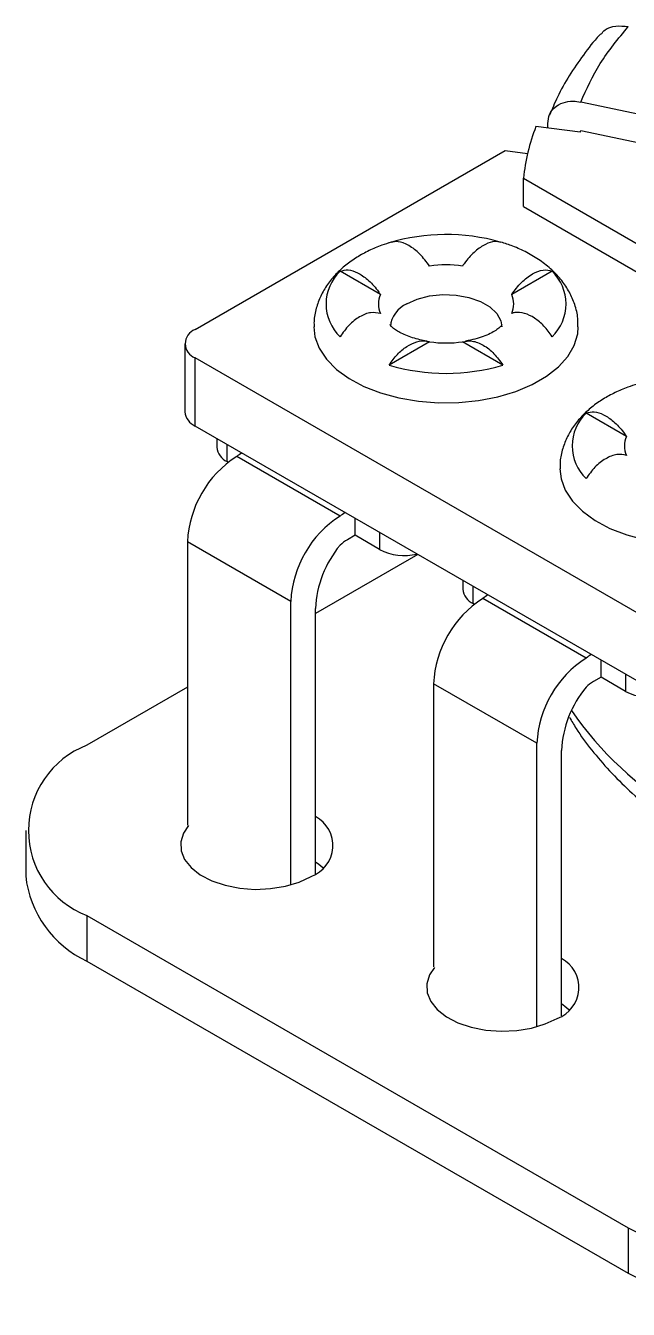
# Model space of a CAD drawing. Header units: millimetres. Extents: x 5 to 292, y 4 to 204.
# Drawn here: x 181.95 to 199.26, y 127.56 to 164.47 of the extents above; entities that cross this region are included whole.
import ezdxf

# ---------------------------------------------------------------- set-up
doc = ezdxf.new("R2010")
doc.units = ezdxf.units.MM

msp = doc.modelspace()

# ---------------------------------------------------------------- linework, layer by layer
at = {"color": 7, "linetype": 'Continuous', "lineweight": 25}
for p, q in [((199.768, 161.884), (197.896, 162.277)), ((197.877, 161.412), (196.607, 161.572)), ((196.949, 161.529), (196.949, 161.659)), ((197.877, 161.412), (197.896, 161.46)), ((197.896, 161.46), (199.768, 161.067)), ((186.814, 155.735), (195.723, 160.879)), ((195.723, 160.879), (196.37, 160.797)), ((196.25, 160.085), (214.148, 149.753)), ((196.25, 159.268), (196.25, 160.085)), ((196.25, 159.268), (214.148, 148.936)), ((192.14, 156.743), (190.981, 157.412)), ((197.072, 157.412), (195.913, 156.743)), ((186.521, 155.327), (186.521, 153.367)), ((193.554, 155.381), (192.395, 154.712)), ((195.658, 154.712), (194.499, 155.381)), ((206.613, 143.489), (186.814, 154.919)), ((186.814, 152.959), (186.814, 154.919)), ((199.211, 152.661), (198.052, 153.33)), ((206.613, 141.529), (186.814, 152.959)), ((187.44, 152.597), (187.44, 152.347)), ((187.769, 151.917), (187.733, 151.938)), ((190.98, 150.366), (188.01, 152.08)), ((191.41, 149.816), (191.41, 150.306)), ((189.566, 147.916), (186.596, 149.631)), ((186.596, 149.631), (186.596, 141.484)), ((191.41, 149.816), (191.19, 149.689)), ((192.117, 149.408), (191.41, 149.816)), ((193.211, 149.266), (190.273, 147.57)), ((194.511, 148.515), (194.511, 148.265)), ((189.566, 139.764), (189.566, 147.916)), ((190.273, 140.081), (190.273, 147.708)), ((194.84, 147.835), (194.804, 147.856)), ((198.051, 146.284), (195.081, 147.998)), ((198.481, 145.734), (198.481, 146.224)), ((196.637, 143.834), (193.667, 145.549)), ((193.667, 145.549), (193.667, 137.402)), ((198.481, 145.734), (198.261, 145.607)), ((199.188, 145.325), (198.481, 145.734)), ((186.596, 145.447), (183.704, 143.778)), ((196.637, 135.682), (196.637, 143.834)), ((197.344, 135.999), (197.344, 143.626)), ((181.947, 141.329), (181.947, 140.022)), ((183.704, 138.879), (199.26, 129.899)), ((183.704, 138.879), (183.704, 137.573)), ((183.704, 137.573), (199.26, 128.592)), ((199.26, 129.899), (199.26, 128.592))]:
    msp.add_line(p, q, dxfattribs=at)
at = {"color": 8, "linetype": 'Continuous', "lineweight": 25}
for p, q in [((187.733, 151.938), (187.733, 152.428)), ((192.117, 149.897), (192.117, 149.408)), ((194.804, 147.856), (194.804, 148.346)), ((199.188, 145.815), (199.188, 145.325))]:
    msp.add_line(p, q, dxfattribs=at)
at = {"color": 8, "linetype": 'Continuous', "lineweight": 25, "flags": 128}
msp.add_lwpolyline([(192.895, 156.47), (193.199, 156.607), (193.55, 156.699), (193.93, 156.739), (194.315, 156.725), (194.683, 156.659), (195.013, 156.544), (195.286, 156.386), (195.485, 156.196), (195.6, 155.983), (195.626, 155.815)], dxfattribs=at)
at = {"color": 7, "linetype": 'Continuous', "lineweight": 25, "flags": 128}
for points in [[(190.226, 155.811), (190.26, 155.523), (190.382, 155.195), (190.589, 154.881), (190.877, 154.589), (191.238, 154.326), (191.665, 154.098), (192.147, 153.91), (192.674, 153.767), (193.232, 153.672), (193.808, 153.627), (194.39, 153.633), (194.963, 153.691), (195.514, 153.798), (196.03, 153.953), (196.5, 154.151), (196.911, 154.389), (197.255, 154.66), (197.523, 154.958), (197.709, 155.276), (197.809, 155.607), (197.826, 155.813)], [(197.297, 151.729), (197.332, 151.441), (197.453, 151.113), (197.66, 150.799), (197.948, 150.507), (198.309, 150.244), (198.736, 150.016), (199.218, 149.828), (199.745, 149.685), (200.303, 149.59), (200.879, 149.545), (201.461, 149.551), (202.034, 149.609), (202.585, 149.716), (203.102, 149.871), (203.571, 150.069), (203.982, 150.307), (204.326, 150.578), (204.594, 150.876), (204.78, 151.194), (204.88, 151.525), (204.897, 151.731)], [(186.625, 141.467), (186.482, 141.253), (186.404, 141.001), (186.415, 140.744), (186.515, 140.493), (186.701, 140.26), (186.965, 140.053), (187.295, 139.88), (187.679, 139.75), (188.1, 139.667), (188.541, 139.634), (188.985, 139.654), (189.413, 139.725), (189.808, 139.844), (190.153, 140.006)], [(190.484, 140.251), (190.37, 140.349), (190.273, 140.42)], [(193.696, 137.385), (193.553, 137.171), (193.475, 136.918), (193.486, 136.662), (193.586, 136.411), (193.772, 136.178), (194.036, 135.971), (194.366, 135.798), (194.75, 135.668), (195.171, 135.585), (195.613, 135.552), (196.056, 135.572), (196.484, 135.643), (196.879, 135.762), (197.224, 135.924)], [(197.555, 136.169), (197.442, 136.267), (197.344, 136.338)]]:
    msp.add_lwpolyline(points, dxfattribs=at)
at = {"color": 7, "linetype": 'Continuous', "lineweight": 25}
for centre, radius, start, end in [((202.188, 159.443), 5.973, 159.1232, 173.8323), ((194.028, 152.745), 5.721, 74.2503, 106.5813), ((191.882, 156.47), 1.304, 133.7513, 226.2487), ((194.026, 154.263), 3.33, 81.8422, 98.1578), ((196.17, 156.47), 1.304, 313.7513, 46.2487), ((192.752, 156.47), 0.671, 155.997, 204.003), ((195.301, 156.47), 0.671, 335.9973, 24.0027), ((186.969, 155.327), 0.437, 110.7835, 249.2165), ((194.026, 158.677), 3.33, 261.8422, 278.1578), ((194.026, 160.184), 5.71, 253.3994, 286.6006), ((187.021, 153.417), 0.503, 185.6951, 245.625), ((198.953, 152.388), 1.304, 133.7512, 226.2488), ((199.823, 152.388), 0.671, 155.9971, 204.003), ((187.936, 152.393), 0.498, 185.3748, 245.9453), ((189.307, 150.357), 2.156, 122.1717, 126.9651), ((189.666, 149.491), 3.074, 122.6054, 177.3946), ((192.636, 147.777), 3.074, 122.6054, 177.3943), ((192.277, 148.643), 2.156, 122.1717, 126.9651), ((193.34, 147.567), 3.07, 140.228, 177.3607), ((191.776, 148.692), 1.156, 120.4411, 133.5135), ((192.827, 150.786), 1.551, 242.7506, 283.5149), ((195.007, 148.311), 0.498, 185.375, 245.9451), ((196.378, 146.275), 2.156, 122.1717, 126.9651), ((196.738, 145.409), 3.074, 122.6054, 177.3946), ((199.707, 143.695), 3.074, 122.6054, 177.3943), ((199.348, 144.561), 2.156, 122.1717, 126.9651), ((198.847, 144.61), 1.156, 120.4411, 133.5135), ((200.411, 143.485), 3.07, 140.228, 177.3607), ((199.898, 146.704), 1.551, 242.7506, 283.5149), ((184.651, 141.329), 2.626, 111.1341, 248.8659), ((189.829, 140.893), 0.945, 290.0525, 61.9589), ((184.997, 140.356), 3.069, 186.2441, 245.076), ((196.9, 136.811), 0.945, 290.0525, 61.9589), ((203.503, 138.057), 9.196, 242.5243, 297.4757), ((203.503, 136.751), 9.196, 242.5243, 297.4757)]:
    msp.add_arc(centre, radius, start, end, dxfattribs=at)
at = {"color": 8, "linetype": 'Continuous', "lineweight": 25}
for centre, radius, start, end in [((193.2, 155.756), 0.776, 113.1531, 175.3936), ((206.268, 150.803), 10.534, 214.9084, 238.5252)]:
    msp.add_arc(centre, radius, start, end, dxfattribs=at)
at = {"color": 7, "linetype": 'Continuous', "lineweight": 25}
for points, knots in [([(197.896, 162.277), (198.064, 162.651), (198.399, 163.4), (198.976, 164.098), (199.264, 164.447)], [0, 0, 0, 0, 0.5, 1, 1, 1, 1]), ([(198.483, 164.228), (198.517, 164.271), (198.615, 164.393), (198.897, 164.486), (199.141, 164.46), (199.264, 164.447)], [0, 0, 0, 0, 0.214847, 0.60671, 1, 1, 1, 1]), ([(198.47, 164.24), (198.458, 164.226), (198.272, 164.03), (197.965, 163.629), (197.559, 163.037), (197.233, 162.459), (197.072, 162.072), (196.999, 161.897)], [0, 0, 0, 0, 0.018625, 0.274515, 0.530834, 0.787627, 1, 1, 1, 1]), ([(196.949, 161.659), (196.959, 161.749), (196.98, 161.927), (197.141, 162.136), (197.379, 162.271), (197.646, 162.315), (197.824, 162.288), (197.896, 162.277)], [0, 0, 0, 0, 0.2126669, 0.4253085, 0.6386182, 0.8534199, 1, 1, 1, 1]), ([(192.45, 158.246), (192.358, 158.217), (192.137, 158.149), (191.807, 158.005), (191.461, 157.817), (191.141, 157.591), (190.854, 157.329), (190.61, 157.032), (190.417, 156.703), (190.288, 156.347), (190.225, 156.043), (190.233, 155.862), (190.236, 155.808)], [0, 0, 0, 0, 0.074799, 0.179494, 0.2874, 0.397608, 0.508912, 0.620239, 0.730988, 0.841465, 0.952846, 1, 1, 1, 1]), ([(193.554, 157.559), (193.463, 157.68), (193.283, 157.922), (192.96, 158.165), (192.665, 158.286), (192.516, 158.251), (192.453, 158.236)], [0, 0, 0, 0, 0.270795, 0.5417, 0.806019, 1, 1, 1, 1]), ([(195.601, 158.237), (195.544, 158.251), (195.412, 158.285), (195.152, 158.194), (194.86, 157.997), (194.639, 157.761), (194.528, 157.601), (194.499, 157.559)], [0, 0, 0, 0, 0.175468, 0.407255, 0.649889, 0.908853, 1, 1, 1, 1]), ([(197.817, 155.811), (197.818, 155.892), (197.821, 156.11), (197.736, 156.449), (197.579, 156.815), (197.357, 157.15), (197.073, 157.456), (196.735, 157.725), (196.356, 157.952), (195.978, 158.127), (195.718, 158.209), (195.603, 158.246)], [0, 0, 0, 0, 0.071238, 0.190641, 0.303603, 0.420313, 0.541065, 0.664386, 0.787333, 0.906559, 1, 1, 1, 1]), ([(190.981, 157.412), (191.056, 157.432), (191.205, 157.472), (191.486, 157.379), (191.779, 157.18), (192, 156.945), (192.111, 156.784), (192.14, 156.743)], [0, 0, 0, 0, 0.219715, 0.439065, 0.668678, 0.913744, 1, 1, 1, 1]), ([(195.913, 156.743), (196.003, 156.864), (196.184, 157.105), (196.507, 157.35), (196.823, 157.475), (196.99, 157.433), (197.072, 157.412)], [0, 0, 0, 0, 0.256216, 0.512537, 0.762627, 1, 1, 1, 1]), ([(192.14, 156.197), (192.049, 156.214), (191.869, 156.247), (191.546, 156.119), (191.23, 155.879), (191.062, 155.643), (190.981, 155.528)], [0, 0, 0, 0, 0.256217, 0.512537, 0.762627, 1, 1, 1, 1]), ([(197.072, 155.528), (196.997, 155.635), (196.848, 155.848), (196.566, 156.079), (196.274, 156.218), (196.053, 156.238), (195.942, 156.206), (195.913, 156.197)], [0, 0, 0, 0, 0.219716, 0.439065, 0.668677, 0.913744, 1, 1, 1, 1]), ([(193.47, 155.403), (193.405, 155.415), (193.262, 155.44), (193.059, 155.496), (192.863, 155.567), (192.695, 155.648), (192.564, 155.73), (192.474, 155.804), (192.426, 155.857), (192.415, 155.881), (192.417, 155.875), (192.417, 155.874)], [0, 0, 0, 0, 0.100999, 0.220052, 0.343863, 0.468707, 0.593522, 0.718594, 0.846273, 0.980407, 1, 1, 1, 1]), ([(195.634, 155.871), (195.634, 155.872), (195.635, 155.874), (195.605, 155.83), (195.523, 155.755), (195.387, 155.663), (195.204, 155.572), (194.983, 155.492), (194.773, 155.436), (194.635, 155.412), (194.586, 155.404)], [0, 0, 0, 0, 0.081745, 0.22615, 0.367761, 0.508098, 0.648777, 0.787164, 0.924324, 1, 1, 1, 1]), ([(192.395, 154.712), (192.47, 154.818), (192.619, 155.031), (192.901, 155.263), (193.193, 155.401), (193.414, 155.421), (193.525, 155.389), (193.554, 155.381)], [0, 0, 0, 0, 0.219715, 0.439064, 0.668677, 0.913744, 1, 1, 1, 1]), ([(194.499, 155.381), (194.589, 155.397), (194.77, 155.43), (195.093, 155.303), (195.409, 155.062), (195.576, 154.827), (195.658, 154.712)], [0, 0, 0, 0, 0.256217, 0.512537, 0.762627, 1, 1, 1, 1]), ([(199.521, 154.164), (199.429, 154.135), (199.208, 154.067), (198.878, 153.923), (198.532, 153.735), (198.212, 153.509), (197.925, 153.247), (197.681, 152.95), (197.488, 152.621), (197.359, 152.265), (197.296, 151.961), (197.304, 151.78), (197.307, 151.726)], [0, 0, 0, 0, 0.074799, 0.179494, 0.2874, 0.397608, 0.508912, 0.620239, 0.730988, 0.841465, 0.952846, 1, 1, 1, 1]), ([(198.052, 153.33), (198.127, 153.35), (198.276, 153.39), (198.557, 153.297), (198.85, 153.098), (199.071, 152.863), (199.182, 152.702), (199.211, 152.661)], [0, 0, 0, 0, 0.219716, 0.439064, 0.668677, 0.913744, 1, 1, 1, 1]), ([(199.211, 152.115), (199.12, 152.132), (198.94, 152.165), (198.617, 152.037), (198.301, 151.797), (198.133, 151.561), (198.052, 151.446)], [0, 0, 0, 0, 0.256217, 0.512537, 0.762627, 1, 1, 1, 1]), ([(197.57, 144.585), (197.633, 144.477), (197.822, 144.152), (198.206, 143.635), (198.718, 143.035), (199.294, 142.461), (199.932, 141.916), (200.416, 141.539), (200.701, 141.354), (200.738, 141.33)], [0, 0, 0, 0, 0.087917, 0.26265, 0.438974, 0.61649, 0.794777, 0.973453, 1, 1, 1, 1])]:
    msp.add_open_spline(points, degree=3, knots=knots, dxfattribs=at)

doc.saveas('drawing.dxf')
